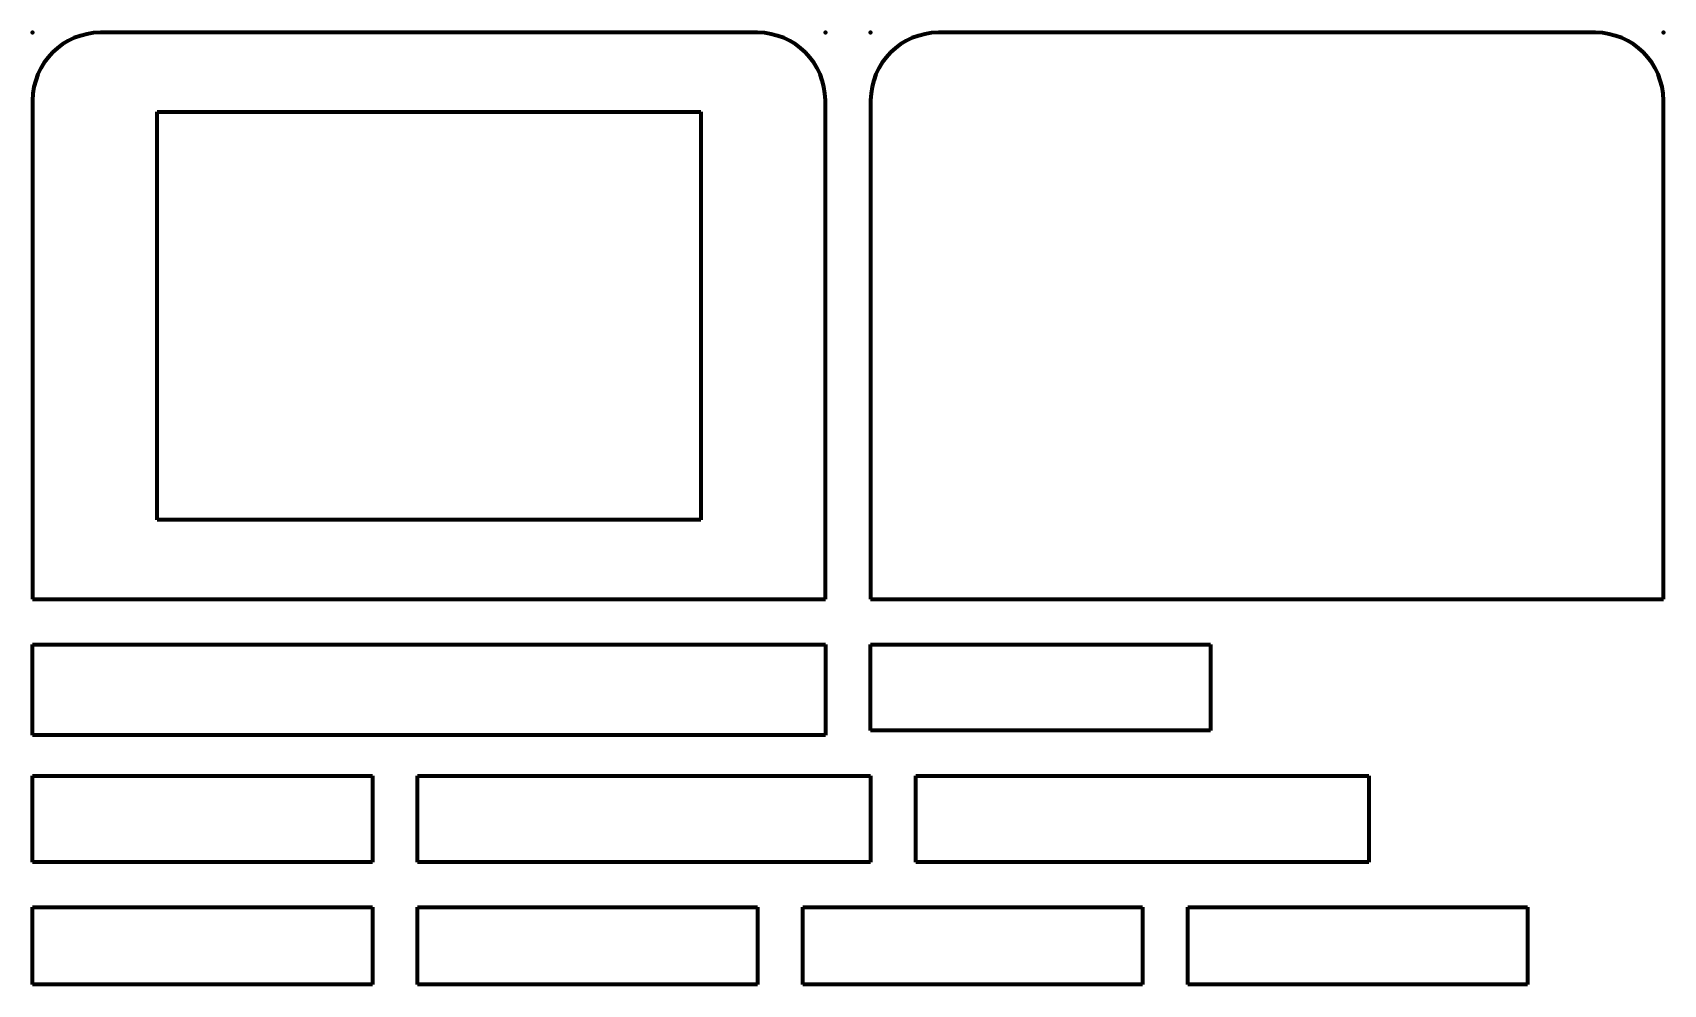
# Model space of a CAD drawing. Header units: millimetres. Extents: x 0 to 720, y -170 to 250.
import ezdxf

# ---------------------------------------------------------------- set-up
doc = ezdxf.new("R2010")
doc.units = ezdxf.units.MM
doc.layers.add('1', color=7, linetype='Continuous', true_color=0xffffff)

msp = doc.modelspace()

# ---------------------------------------------------------------- linework, layer by layer
at = {"layer": '1', "color": 163, "linetype": 'Continuous', "lineweight": 70}
for p, q in [((320, 250), (30, 250)), ((690, 250), (400, 250)), ((0, 220), (0, 0)), ((350, 0), (350, 220)), ((370, 220), (370, 0)), ((720, 0), (720, 220)), ((55, 35), (55, 215)), ((55, 215), (295, 215)), ((295, 215), (295, 35)), ((295, 35), (55, 35)), ((0, 0), (350, 0)), ((370, 0), (720, 0)), ((0, -60), (0, -20)), ((0, -20), (350, -20)), ((350, -20), (350, -60)), ((370, -58), (370, -20)), ((370, -20), (520, -20)), ((520, -20), (520, -58)), ((350, -60), (0, -60)), ((520, -58), (370, -58)), ((0, -116), (0, -78)), ((0, -78), (150, -78)), ((150, -78), (150, -116)), ((170, -116), (170, -78)), ((170, -78), (370, -78)), ((370, -78), (370, -116)), ((390, -78), (590, -78)), ((390, -116), (390, -78)), ((590, -78), (590, -116)), ((150, -116), (0, -116)), ((370, -116), (170, -116)), ((590, -116), (390, -116)), ((0, -170), (0, -136)), ((0, -136), (150, -136)), ((150, -136), (150, -170)), ((170, -136), (320, -136)), ((170, -170), (170, -136)), ((320, -136), (320, -170)), ((340, -170), (340, -136)), ((340, -136), (490, -136)), ((490, -136), (490, -170)), ((510, -136), (660, -136)), ((510, -170), (510, -136)), ((660, -136), (660, -170)), ((150, -170), (0, -170)), ((320, -170), (170, -170)), ((490, -170), (340, -170)), ((660, -170), (510, -170))]:
    msp.add_line(p, q, dxfattribs=at)
for centre, start, end in [((30, 220), 90, 180), ((320, 220), 0, 90), ((400, 220), 90, 180), ((690, 220), 0, 90)]:
    msp.add_arc(centre, 30, start, end, dxfattribs=at)
for p in [(0, 250), (350, 250), (370, 250), (720, 250)]:
    msp.add_point(p, dxfattribs=at)

doc.saveas('drawing.dxf')
